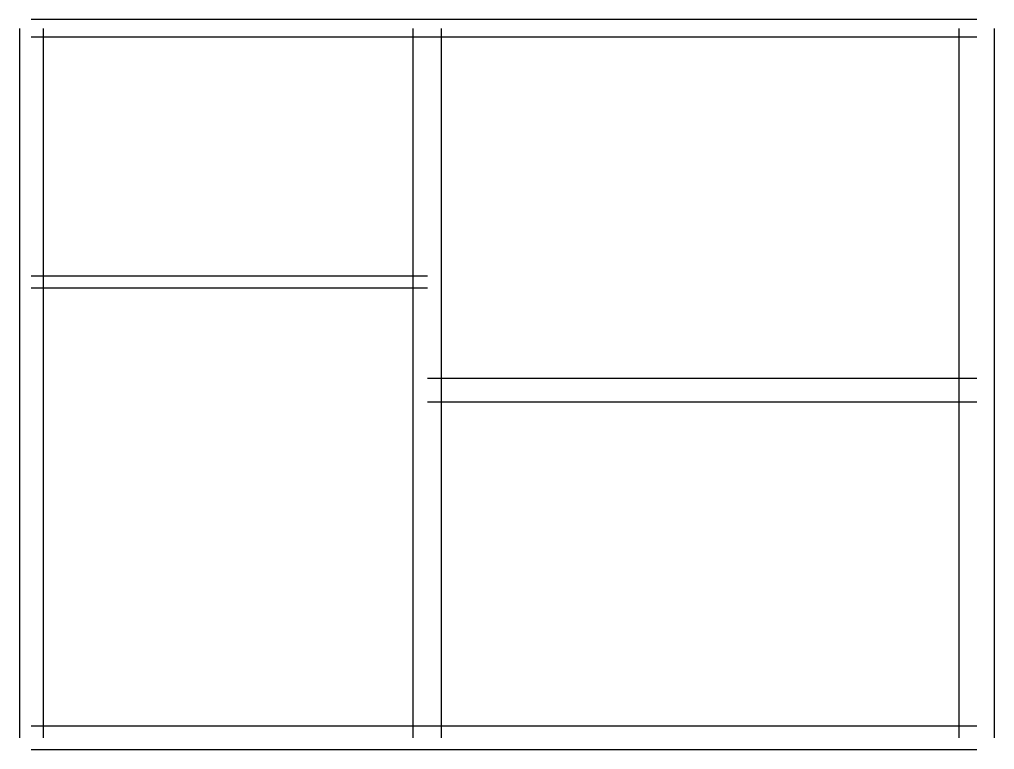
# Model space of a CAD drawing. Header units: millimetres. Extents: x -100 to 8150, y -100 to 6075.
import ezdxf

# ---------------------------------------------------------------- set-up
doc = ezdxf.new("R2010")
doc.units = ezdxf.units.MM
doc.layers.add('WALL', color=7, linetype='Continuous')

msp = doc.modelspace()

# ---------------------------------------------------------------- linework, layer by layer
at = {"layer": 'WALL'}
for p, q in [((8000, 6075), (0, 6075)), ((-100, 6000), (-100, 0)), ((100, 6000), (100, 0)), ((3231, 0), (3231, 6000)), ((3471, 0), (3471, 6000)), ((7850, 0), (7850, 6000)), ((8150, 0), (8150, 6000)), ((8000, 5925), (0, 5925)), ((0, 3906), (3351, 3906)), ((0, 3806), (3351, 3806)), ((3351, 3041), (8000, 3041)), ((3351, 2841), (8000, 2841)), ((0, 100), (8000, 100)), ((0, -100), (8000, -100))]:
    msp.add_line(p, q, dxfattribs=at)

doc.saveas('drawing.dxf')
